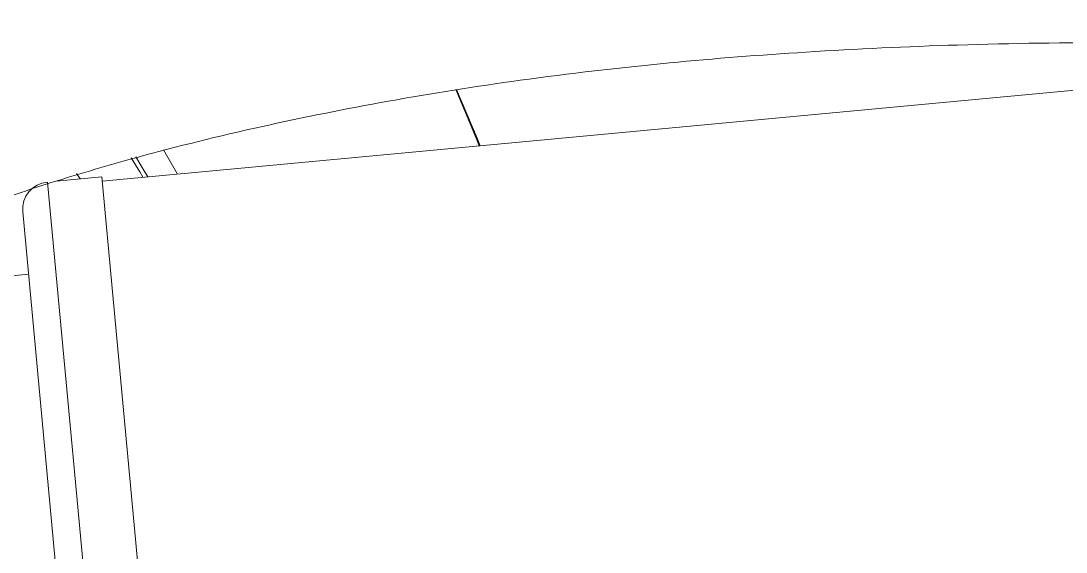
# Model space of a CAD drawing. Extents: x 14808 to 20058, y -13198 to -11680.
# Drawn here: x 18513.7 to 18532.85, y -12743.84 to -12734.11 of the extents above; entities that cross this region are included whole.
import ezdxf

# ---------------------------------------------------------------- set-up
doc = ezdxf.new("R2010")
doc.units = 0
doc.header["$LTSCALE"] = 7
doc.header["$MEASUREMENT"] = 0
doc.layers.get('0').update_dxf_attribs({"color": 2, "linetype": 'CONTINUOUS'})

# ---------------------------------------------------------------- blocks, each defined once
blk = doc.blocks.new('A$C52DF3C04')
at = {"color": 7, "linetype": 'Continuous', "lineweight": 15}
for p, q in [((31.0086, 25.1691), (18.7644, 24.0263)), ((18.761, 24.0636), (18.3432, 24.0246)), ((18.761, 24.0636), (19.1977, 19.384)), ((18.0374, 23.745), (18.4277, 19.5632)), ((18.0909, 23.1725), (16.2333, 22.9991))]:
    blk.add_line(p, q, dxfattribs=at)
at = {"color": 8, "linetype": 'Continuous', "lineweight": 15}
for p, q in [((19.3268, 24.3133), (19.4539, 24.0906)), ((18.562, 24.0451), (18.5291, 24.0949)), ((18.2631, 24.0172), (18.6999, 19.3375))]:
    blk.add_line(p, q, dxfattribs=at)
at = {"color": 7, "linetype": 'Continuous', "lineweight": 15, "flags": 128}
for points in [[(22.0024, 24.8641), (22.1906, 24.4192), (22.2177, 24.3486)], [(22.0112, 24.8658), (22.2005, 24.418), (22.2267, 24.3494)], [(19.1822, 24.0653), (19.1415, 24.1359), (19.074, 24.2475)]]:
    blk.add_lwpolyline(points, dxfattribs=at)
at = {"color": 8, "linetype": 'Continuous', "lineweight": 15, "flags": 128}
blk.add_lwpolyline([(19.0314, 24.239), (19.1092, 24.1106), (19.1378, 24.0611)], dxfattribs=at)
at = {"color": 7, "linetype": 'Continuous', "lineweight": 15}
for centre, radius, start, end in [((14.625, 21.4807), 8.125, 48.47388, 203.06616), ((14.625, 21.4807), 8.1163, 48.51449, 203.03504), ((18.2863, 23.7682), 0.25, 95.33216, 185.33216)]:
    blk.add_arc(centre, radius, start, end, dxfattribs=at)
for points, knots in [([(44.75, 20.8557), (44.6025, 20.8581), (44.3332, 20.8624), (43.8973, 20.9113), (43.5018, 20.997), (43.1847, 21.1134), (42.9175, 21.242), (42.6882, 21.3829), (42.4275, 21.5808), (42.1642, 21.8223), (41.8857, 22.1202), (41.5981, 22.4618), (41.1536, 23.0235), (40.5434, 23.8135), (39.7629, 24.6918), (38.9599, 25.424), (38.256, 25.9572), (37.5242, 26.4177), (36.7251, 26.834), (35.7939, 27.2254), (34.7042, 27.5765), (33.5001, 27.8576), (32.2105, 28.0629), (30.7974, 28.2016), (29.2251, 28.2833), (27.5024, 28.298), (25.6982, 28.245), (23.9085, 28.1204), (22.2434, 27.9345), (20.7723, 27.7053), (19.6268, 27.472), (18.7479, 27.2598), (18.071, 27.0773), (17.4373, 26.8883), (16.821, 26.6862), (16.1705, 26.4516), (15.5277, 26.1936), (14.8958, 25.9117), (14.3122, 25.6239), (13.772, 25.3269), (13.3534, 25.0718), (13.076, 24.8851), (12.9533, 24.787), (12.9128, 24.7401), (12.9154, 24.7277), (12.9166, 24.7221)], [0, 0, 0, 0, 0.009565, 0.017466, 0.030406, 0.041174, 0.049364, 0.062119, 0.076989, 0.094777, 0.1143, 0.135311, 0.157578, 0.212347, 0.265924, 0.298766, 0.32845, 0.354698, 0.379952, 0.40757, 0.437039, 0.466255, 0.49546, 0.525602, 0.559442, 0.596715, 0.636226, 0.675953, 0.712392, 0.744424, 0.772658, 0.789632, 0.805557, 0.821013, 0.83605, 0.852149, 0.872159, 0.88956, 0.908868, 0.929751, 0.949629, 0.968036, 0.985126, 0.993231, 1, 1, 1, 1]), ([(14.98, 22.6903), (14.9835, 22.6851), (15.0006, 22.6596), (15.0984, 22.6796), (15.2952, 22.7521), (15.6608, 22.9431), (16.1131, 23.1682), (16.6304, 23.4016), (17.185, 23.6268), (17.7712, 23.8412), (18.4168, 24.0523), (19.2162, 24.2851), (20.2114, 24.5304), (21.3867, 24.7652), (22.6348, 24.9634), (23.9119, 25.1116), (25.2526, 25.2161), (26.634, 25.2803), (28.0999, 25.3016), (29.5693, 25.2695), (30.8921, 25.1898), (32.0175, 25.065), (32.9441, 24.9072), (33.8845, 24.6891), (34.7975, 24.3985), (35.7237, 23.9934), (36.5236, 23.5148), (37.2119, 22.9708), (37.7992, 22.3967), (38.1405, 21.9853), (38.3028, 21.7898)], [0, 0, 0, 0, 0.00453, 0.02227, 0.055297, 0.085408, 0.112761, 0.137394, 0.159476, 0.184736, 0.207357, 0.231812, 0.270702, 0.309432, 0.348385, 0.391895, 0.430976, 0.474146, 0.520535, 0.567541, 0.611598, 0.645178, 0.676123, 0.70536, 0.747347, 0.787938, 0.84073, 0.893073, 0.949166, 1, 1, 1, 1])]:
    blk.add_open_spline(points, degree=3, knots=knots, dxfattribs=at)

msp = doc.modelspace()

# ---------------------------------------------------------------- block references
at = {"xscale": 2, "yscale": 2, "zscale": 2}
msp.add_blockref('A$C52DF3C04', (18477.661, -12785.097), dxfattribs=at)

doc.saveas('drawing.dxf')
